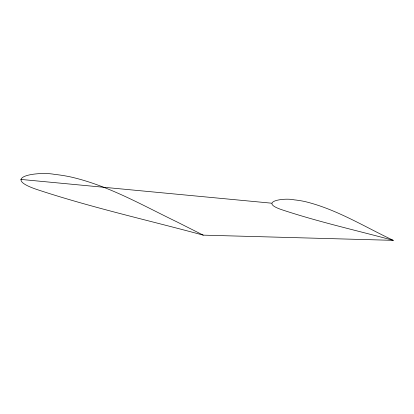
<?xml version="1.0" encoding="UTF-8"?>
<svg xmlns="http://www.w3.org/2000/svg" width="414" height="414" viewBox="0 0 414 414"><rect width="100%" height="100%" fill="white"/><g stroke="black" fill="none" stroke-linecap="round" stroke-linejoin="round"><path stroke-width="0.62" d="M203.233 235.142L176.892 221.873C142.307 205.22 108.468 185.565 70.722 176.959A198.363 173.911 -85.6 0 0 54.379 174.361C39.309 171.282 -1.107 176.592 36.789 189.467C91.411 207.569 147.726 220.098 203.233 235.142L393.3 240.348C364.279 226.624 336.437 209.179 304.958 201.556A132.242 115.941 -85.6 0 0 294.064 199.827C283.952 197.519 257.337 201.649 282.338 209.898C318.759 221.961 356.283 230.36 393.3 240.348M20.747 179.407L271.646 203.191"/></g></svg>
